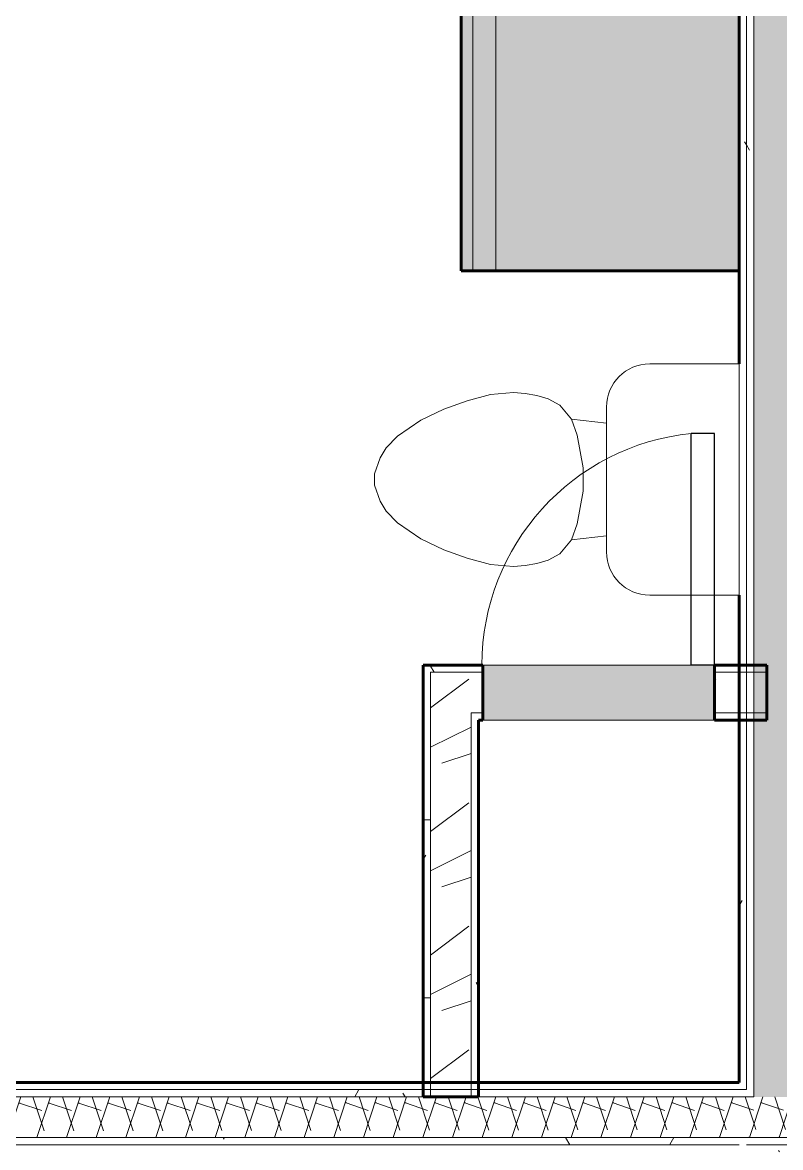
# Model space of a CAD drawing. Header units: inches. Extents: x -4061 to -1937, y 10959 to 12323.
# Drawn here: x -3403.6 to -3338.2, y 11717 to 11814.1 of the extents above; entities that cross this region are included whole.
import ezdxf

# ---------------------------------------------------------------- set-up
doc = ezdxf.new("R2010")
doc.units = ezdxf.units.IN
doc.header["$MEASUREMENT"] = 0
for name, color, linetype, lineweight in [('0-1', 7, 'Continuous', 5), ('0-2', 250, 'Continuous', 9), ('A-DOOR-1', 250, 'Continuous', 9), ('A-DOOR-2', 50, 'Continuous', 30), ('A-WALL', 113, 'Continuous', 18), ('A-WALL-1', 8, 'Continuous', 5), ('A-WALL-2', 10, 'Continuous', 60), ('A-WALL-3', 7, 'Continuous', 18), ('A-WALL-PATT-1', 250, 'Continuous', 9), ('A-WALL-PATT-2', 253, 'Continuous', 9), ('A-WALL-PATT-4', 111, 'Continuous', 9), ('I-WALL-2', 2, 'Continuous', 60), ('P-SANR-FIXT-2', 250, 'Continuous', 9), ('Q-CASE-1', 9, 'Continuous', 9), ('Q-CASE-2', 10, 'Continuous', 60), ('Q-CASE-3', 250, 'Continuous', 9)]:
    doc.layers.add(name, color=color, linetype=linetype, lineweight=lineweight)
pattern_1 = [(0, (0, 0), (20.48, 5.12), [0.845, -14.515, 0.845, -14.515, -81.92]), (0, (0, 0), (20.48, 5.12), [-30.72, 0.845, -29.875, 0.845, -14.515, -35.84]), (0, (0, 0), (20.48, 5.12), [-76.8, 0.845, -9.395, 0.845, -24.755]), (120, (7.68, 2.56), (-14.67405, 15.1762003), [0.845, -14.515, 0.845, -14.515, -81.92]), (120, (7.68, 2.56), (-14.67405, 15.1762003), [-30.72, 0.845, -29.875, 0.845, -14.515, -35.84]), (120, (7.68, 2.56), (-14.67405, 15.1762003), [-76.8, 0.845, -9.395, 0.845, -24.755]), (240, (10.24, 12.8), (-5.80595, -20.2962003), [0.845, -14.515, 0.845, -14.515, -81.92]), (240, (10.24, 12.8), (-5.80595, -20.2962003), [-30.72, 0.845, -29.875, 0.845, -14.515, -35.84]), (240, (10.24, 12.8), (-5.80595, -20.2962003), [-76.8, 0.845, -9.395, 0.845, -24.755])]
pattern_2 = [(216.87, (4.265, 10.662), (31.9871619, 21.32545714), [5.331, -47.981]), (206.565, (10.662, 7.464), (-10.662476, -10.6620098), [11.921, -11.921]), (198.435, (10.662, 2.132), (-21.32449365, -10.6625869), [6.744, -26.974])]
pattern_3 = [(161.57, (0.32, 0.32), (-2.560496185, -0.000537386), [0, -18.214, 2.022, 0]), (18.43, (-0.32, 0.32), (-2.560496185, 0.000537386), [0, -18.214, 2.022, 0]), (108.43, (0.32, 0.32), (1.27922091, -6.400876726), [6.07, -14.166]), (71.57, (-0.32, 0.32), (1.27922091, 6.400876726), [6.07, -14.166])]

# ---------------------------------------------------------------- blocks, each defined once
blk = doc.blocks.new('Toilet-Domestic-3D - Toilet-Domestic-3D-1352612-ENLARGED RCP - 3RD FLOOR PLAN - EAST')
at = {"layer": 'P-SANR-FIXT-2'}
for p, q in [((-9.976, 19.476), (9.976, 19.476)), ((-9.976, 11.75), (-9.976, 19.476)), ((9.976, 19.476), (9.976, 11.75)), ((6.25, 8.024), (-6.25, 8.024)), ((-4.862, 8.024), (-5.209, 5)), ((4.862, 8.024), (5.209, 5)), ((-1, 6), (-3.836, 5.5)), ((1, 6), (-1, 6)), ((3.836, 5.5), (1, 6)), ((-5.209, 5), (-6.401, 4)), ((-3.836, 5.5), (-5.209, 5)), ((5.209, 5), (3.836, 5.5)), ((6.401, 4), (5.209, 5)), ((-6.401, 4), (-6.968, 3)), ((6.968, 3), (6.401, 4)), ((-6.968, 3), (-7.236, 2)), ((7.236, 2), (6.968, 3)), ((-7.236, 2), (-7.413, 0.996)), ((7.413, 0.996), (7.236, 2)), ((-7.413, 0.996), (-7.5, 0)), ((7.5, 0), (7.413, 0.996)), ((-7.5, 0), (-7.326, -1.992)), ((7.326, -1.992), (7.5, 0)), ((-7.326, -1.992), (-6.788, -4)), ((6.788, -4), (7.326, -1.992)), ((-6.788, -4), (-6.06, -6)), ((6.06, -6), (6.788, -4)), ((-6.06, -6), (-5.127, -8)), ((5.127, -8), (6.06, -6)), ((-5.127, -8), (-3.74, -10)), ((3.74, -10), (5.127, -8)), ((-3.74, -10), (-2.74, -11)), ((2.74, -11), (3.74, -10)), ((-2.74, -11), (-1.874, -11.5)), ((-1.874, -11.5), (-0.5, -12)), ((0.5, -12), (1.874, -11.5)), ((1.874, -11.5), (2.74, -11)), ((-0.5, -12), (0.5, -12))]:
    blk.add_line(p, q, dxfattribs=at)
for centre, start, end in [((-6.25, 11.75), 180, 270), ((6.25, 11.75), 270, 360)]:
    blk.add_arc(centre, 3.726, start, end, dxfattribs=at)
blk = doc.blocks.new('OD_CW_Base Cabinet - OD_CW_Base Cabinet-1913675-ENLARGED RCP - 3RD FLOOR PLAN - EAST')
at = {"layer": 'Q-CASE-1'}
for points in [[(0.738, 24), (0.738, 3), (59.138, 3), (59.138, 24), (21.043, 24)], [(5.713, 3), (0.738, 3), (0.738, 1), (59.138, 1), (59.138, 3), (21.043, 3)], [(21.043, 1), (0.738, 1), (0.738, 0), (59.138, 0), (59.138, 1)]]:
    blk.add_hatch(color=256, dxfattribs=at).paths.add_polyline_path(points, flags=0)
at = {"layer": 'Q-CASE-2'}
for p, q in [((59.138, 24), (0.738, 24)), ((0.738, 24), (0.738, 0)), ((59.138, 0), (59.138, 24)), ((0.738, 0), (59.138, 0))]:
    blk.add_line(p, q, dxfattribs=at)
at = {"layer": 'Q-CASE-3'}
for p, q in [((0.738, 24), (0.738, 3)), ((0.738, 24), (59.138, 24)), ((59.138, 3), (59.138, 24)), ((0.738, 3), (0.738, 1)), ((0.738, 3), (59.138, 3)), ((59.138, 1), (59.138, 3)), ((0.738, 1), (0.738, 0)), ((0.738, 1), (59.138, 1)), ((0.738, 1), (59.138, 1)), ((59.138, 0), (59.138, 1)), ((0.738, 0), (59.138, 0))]:
    blk.add_line(p, q, dxfattribs=at)
blk = doc.blocks.new('Single-Flush - CLOSET-1720159-ENLARGED RCP - 3RD FLOOR PLAN - EAST')
at = {"layer": 'A-DOOR-1'}
blk.add_arc((10, 2.375), 20.067, 95.72006, 180, dxfattribs=at)
at = {"layer": 'A-DOOR-2'}
for p, q in [((8, 2.375), (8, 22.342)), ((10, 22.342), (8, 22.342)), ((10, 2.375), (10, 22.342)), ((10, 2.375), (8, 2.375))]:
    blk.add_line(p, q, dxfattribs=at)
blk = doc.blocks.new('CTR - 1st Phase - Unit Layouts_rvt-1-ENLARGED RCP - 3RD FLOOR PLAN - EAST')
at = {"layer": 'A-WALL-1'}
blk.add_hatch(color=256, dxfattribs=at).paths.add_polyline_path([(-3350.263, 11753.889), (-3343.86, 11753.889), (-3343.86, 11758.639), (-3363.86, 11758.639), (-3363.86, 11753.889)], flags=0)
at = {"layer": 'A-WALL-PATT-1'}
h = blk.add_hatch(dxfattribs=at)
h.set_pattern_fill('FP_1', color=256, style=0, pattern_type=2)
h.set_pattern_definition(pattern_1)
h.paths.add_polyline_path([(-3368.985, 11722.639), (-3368.36, 11722.639), (-3368.36, 11758.639), (-3368.985, 11758.639), (-3368.985, 11737.287)], flags=0)
h = blk.add_hatch(dxfattribs=at)
h.set_pattern_fill('FP_1', color=256, style=0, pattern_type=2)
h.set_pattern_definition(pattern_1)
h.paths.add_polyline_path([(-3341.724, 11758.014), (-3341.724, 11758.639), (-3343.86, 11758.639), (-3343.86, 11758.014)], flags=0)
h.paths.add_polyline_path([(-3365.2, 11758.014), (-3363.86, 11758.014), (-3363.86, 11758.639), (-3368.36, 11758.639), (-3368.36, 11758.014)], flags=0)
h = blk.add_hatch(dxfattribs=at)
h.set_pattern_fill('FP_1', color=256, style=0, pattern_type=2)
h.set_pattern_definition(pattern_1)
h.paths.add_polyline_path([(-3364.86, 11722.639), (-3364.235, 11722.639), (-3364.235, 11754.514), (-3364.86, 11754.514), (-3364.86, 11737.287)], flags=0)
at = {"layer": 'A-WALL-PATT-2'}
h = blk.add_hatch(dxfattribs=at)
h.set_pattern_fill('FP_2', color=256, style=0, pattern_type=2)
h.set_pattern_definition(pattern_2)
h.paths.add_polyline_path([(-3368.36, 11721.389), (-3364.86, 11721.389), (-3364.86, 11758.014), (-3368.36, 11758.014), (-3368.36, 11721.905)], flags=0)
h = blk.add_hatch(dxfattribs=at)
h.set_pattern_fill('FP_2', color=256, style=0, pattern_type=2)
h.set_pattern_definition(pattern_2)
h.paths.add_polyline_path([(-3343.86, 11754.514), (-3341.724, 11754.514), (-3341.724, 11758.014), (-3343.86, 11758.014), (-3343.86, 11756.99)], flags=0)
h.paths.add_polyline_path([(-3364.235, 11754.514), (-3363.86, 11754.514), (-3363.86, 11758.014), (-3364.86, 11758.014), (-3364.86, 11754.514)], flags=0)
at = {"layer": 'A-WALL-2'}
for p, q in [((-3368.985, 11721.389), (-3368.985, 11758.639)), ((-3368.985, 11758.639), (-3368.36, 11758.639)), ((-3368.36, 11758.639), (-3364.235, 11758.639)), ((-3364.235, 11758.639), (-3363.86, 11758.639)), ((-3363.86, 11758.639), (-3363.86, 11753.889)), ((-3343.86, 11758.639), (-3339.349, 11758.639)), ((-3343.86, 11753.889), (-3343.86, 11758.639)), ((-3339.349, 11758.639), (-3339.349, 11753.889)), ((-3364.235, 11753.889), (-3364.235, 11721.389)), ((-3363.86, 11753.889), (-3364.235, 11753.889)), ((-3339.349, 11753.889), (-3343.86, 11753.889)), ((-3364.235, 11721.389), (-3368.985, 11721.389))]:
    blk.add_line(p, q, dxfattribs=at)
at = {"layer": 'A-WALL-3'}
for p, q in [((-3368.36, 11721.389), (-3368.36, 11758.014)), ((-3364.86, 11758.014), (-3368.36, 11758.014)), ((-3364.235, 11758.014), (-3364.86, 11758.014)), ((-3363.86, 11758.014), (-3364.235, 11758.014)), ((-3343.86, 11758.639), (-3363.86, 11758.639)), ((-3339.349, 11758.014), (-3343.86, 11758.014)), ((-3364.86, 11721.389), (-3364.86, 11754.514)), ((-3364.235, 11754.514), (-3364.86, 11754.514)), ((-3363.86, 11754.514), (-3364.235, 11754.514)), ((-3339.349, 11754.514), (-3343.86, 11754.514)), ((-3363.86, 11753.889), (-3343.86, 11753.889))]:
    blk.add_line(p, q, dxfattribs=at)
at = {"layer": '0-2'}
for name, p, rotation in [('OD_CW_Base Cabinet - OD_CW_Base Cabinet-1913675-ENLARGED RCP - 3RD FLOOR PLAN - EAST', (-3365.724, 11851.777), 269.9999999999631), ('Toilet-Domestic-3D - Toilet-Domestic-3D-1352612-ENLARGED RCP - 3RD FLOOR PLAN - EAST', (-3361.2, 11774.639), 269.9999999999621)]:
    blk.add_blockref(name, p, dxfattribs=dict(at, rotation=rotation))
blk.add_blockref('Single-Flush - CLOSET-1720159-ENLARGED RCP - 3RD FLOOR PLAN - EAST', (-3353.86, 11756.264), dxfattribs=at)

msp = doc.modelspace()

# ---------------------------------------------------------------- hatches: boundary and pattern name
at = {"layer": 'A-WALL-PATT-4'}
h = msp.add_hatch(dxfattribs=at)
h.set_pattern_fill('FP_1', color=256, style=0, pattern_type=2)
h.set_pattern_definition(pattern_1)
h.paths.add_polyline_path([(-3341.099, 11722.014), (-3341.099, 12109.964), (-3341.724, 12109.964), (-3341.724, 11722.014)], flags=0)
h = msp.add_hatch(dxfattribs=at)
h.set_pattern_fill('FP_1', color=256, style=0, pattern_type=2)
h.set_pattern_definition(pattern_1)
h.paths.add_polyline_path([(-3341.099, 11721.389), (-3340.474, 11721.389), (-3340.474, 12109.964), (-3341.099, 12109.964), (-3341.099, 11722.014)], flags=0)
h = msp.add_hatch(dxfattribs=at)
h.set_pattern_fill('FP_4', color=256, style=0, pattern_type=2)
h.set_pattern_definition(pattern_3)
h.paths.add_polyline_path([(-3336.974, 11721.389), (-3336.974, 12109.964), (-3340.474, 12109.964), (-3340.474, 11721.389)], flags=0)
h = msp.add_hatch(dxfattribs=at)
h.set_pattern_fill('FP_4', color=256, style=0, pattern_type=2)
h.set_pattern_definition(pattern_3)
h.paths.add_polyline_path([(-3417.274, 11717.889), (-3340.474, 11717.889), (-3340.474, 11721.389), (-3417.274, 11721.389), (-3417.274, 11718.495)], flags=0)
h = msp.add_hatch(dxfattribs=at)
h.set_pattern_fill('FP_1', color=256, style=0, pattern_type=2)
h.set_pattern_definition(pattern_1)
h.paths.add_polyline_path([(-3350.263, 11721.389), (-3341.099, 11721.389), (-3341.099, 11722.014), (-3364.86, 11722.014), (-3364.86, 11721.389)], flags=0)
h.paths.add_polyline_path([(-3413.774, 11721.389), (-3409.11, 11721.389), (-3409.11, 11722.014), (-3413.774, 11722.014)], flags=0)
h.paths.add_polyline_path([(-3368.36, 11721.389), (-3368.36, 11722.014), (-3405.61, 11722.014), (-3405.61, 11721.389), (-3373.409, 11721.389)], flags=0)
h = msp.add_hatch(dxfattribs=at)
h.set_pattern_fill('FP_4', color=256, style=0, pattern_type=2)
h.set_pattern_definition(pattern_3)
h.paths.add_polyline_path([(-3258.287, 11717.889), (-3202.574, 11717.889), (-3202.574, 11721.389), (-3340.474, 11721.389), (-3340.474, 11717.889), (-3273.617, 11717.889)], flags=0)
h = msp.add_hatch(dxfattribs=at)
h.set_pattern_fill('FP_1', color=256, style=0, pattern_type=2)
h.set_pattern_definition(pattern_1)
h.paths.add_polyline_path([(-3341.724, 11716.639), (-3341.724, 11717.264), (-3418.524, 11717.264), (-3418.524, 11716.639), (-3342.598, 11716.639)], flags=0)
h = msp.add_hatch(dxfattribs=at)
h.set_pattern_fill('FP_1', color=256, style=0, pattern_type=2)
h.set_pattern_definition(pattern_1)
h.paths.add_polyline_path([(-3341.21, 11717.264), (-3341.099, 11717.264), (-3341.099, 11717.889), (-3417.899, 11717.889), (-3417.899, 11717.264), (-3341.724, 11717.264)], flags=0)
h = msp.add_hatch(dxfattribs=at)
h.set_pattern_fill('FP_1', color=256, style=0, pattern_type=2)
h.set_pattern_definition(pattern_1)
h.paths.add_polyline_path([(-3203.782, 11716.639), (-3201.324, 11716.639), (-3201.324, 11717.264), (-3341.724, 11717.259), (-3341.724, 11716.639), (-3204.635, 11716.639)], flags=0)
h = msp.add_hatch(dxfattribs=at)
h.set_pattern_fill('FP_1', color=256, style=0, pattern_type=2)
h.set_pattern_definition(pattern_1)
h.paths.add_polyline_path([(-3203.178, 11717.264), (-3201.949, 11717.264), (-3201.949, 11717.889), (-3341.099, 11717.889), (-3341.099, 11717.264), (-3204.635, 11717.264)], flags=0)

# ---------------------------------------------------------------- linework, layer by layer
at = {"layer": 'A-WALL'}
for p, q in [((-3341.099, 12109.964), (-3341.099, 11722.014)), ((-3340.474, 12109.964), (-3340.474, 11721.389)), ((-3413.774, 11721.389), (-3340.474, 11721.389)), ((-3413.149, 11722.014), (-3341.099, 11722.014)), ((-3417.899, 11717.264), (-3341.724, 11717.264)), ((-3202.574, 11717.889), (-3417.274, 11717.889)), ((-3201.949, 11717.264), (-3341.099, 11717.264))]:
    msp.add_line(p, q, dxfattribs=at)
at = {"layer": 'I-WALL-2'}
for p, q in [((-3341.724, 11784.616), (-3341.724, 11792.639)), ((-3341.724, 11722.639), (-3341.724, 11764.663)), ((-3412.524, 11722.639), (-3341.724, 11722.639))]:
    msp.add_line(p, q, dxfattribs=at)

# ---------------------------------------------------------------- block references
at = {"layer": '0-1'}
msp.add_blockref('CTR - 1st Phase - Unit Layouts_rvt-1-ENLARGED RCP - 3RD FLOOR PLAN - EAST', (0, 0), dxfattribs=at)

doc.saveas('drawing.dxf')
